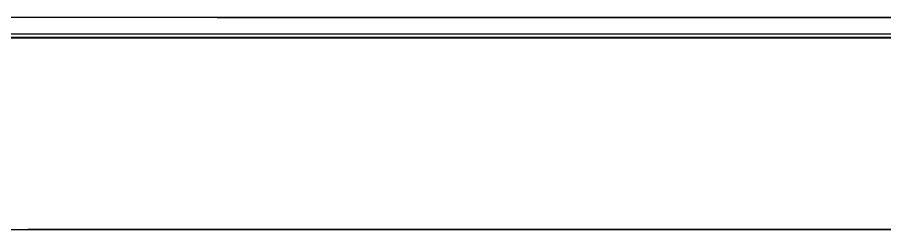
# Model space of a CAD drawing. Extents: x 16296660632 to 16296668616, y -37409619871 to -37409616241.
# Drawn here: x 16296666291.27 to 16296666311.73, y -37409617559.87 to -37409617554.87 of the extents above; entities that cross this region are included whole.
import ezdxf

# ---------------------------------------------------------------- set-up
doc = ezdxf.new("R2010")
doc.units = 0
doc.header["$LTSCALE"] = 10
doc.header["$MEASUREMENT"] = 0
doc.layers.get('0').update_dxf_attribs({"linetype": 'CONTINUOUS'})

msp = doc.modelspace()

# ---------------------------------------------------------------- linework, layer by layer
at = {"linetype": 'Continuous'}
for p, q in [((16296666335.447371, -37409617554.872681), (16296666289.617491, -37409617554.872681)), ((16296666335.84306, -37409617555.268356), (16296666289.2218, -37409617555.268356)), ((16296666335.78038, -37409617555.342552), (16296666289.28447, -37409617555.342552)), ((16296666335.765739, -37409617555.363373), (16296666289.29912, -37409617555.363373)), ((16296666289.298901, -37409617559.867561), (16296666335.765921, -37409617559.867561))]:
    msp.add_line(p, q, dxfattribs=at)
for points, start_tangent, end_tangent in [([(16296666295.98052, -37409617554.872719), (16296666301.89744, -37409617554.872681), (16296666314.1775, -37409617554.872681)], (1, -0.000005948), (0.999999995, -0.000103071)), ([(16296666291.719379, -37409617559.867561), (16296666291.17741, -37409617559.86927)], (-0.999996523, -0.002637033), (-0.999997427, -0.002268285)), ([(16296666332.319639, -37409617559.867561), (16296666332.124941, -37409617559.867561), (16296666331.84807, -37409617559.867561), (16296666331.571211, -37409617559.867561), (16296666331.29435, -37409617559.867561), (16296666331.017481, -37409617559.867561), (16296666330.74062, -37409617559.867561), (16296666330.46376, -37409617559.867561), (16296666330.186899, -37409617559.867561), (16296666329.91003, -37409617559.867561), (16296666329.633169, -37409617559.867561), (16296666329.35631, -37409617559.867561), (16296666329.079439, -37409617559.867561), (16296666328.80258, -37409617559.867561), (16296666328.525721, -37409617559.867561), (16296666328.248859, -37409617559.867561), (16296666327.971991, -37409617559.867561), (16296666327.695129, -37409617559.867561), (16296666327.41827, -37409617559.867561), (16296666327.141411, -37409617559.867561), (16296666326.86454, -37409617559.867561), (16296666326.587681, -37409617559.867561), (16296666326.31082, -37409617559.867561), (16296666326.03396, -37409617559.867561), (16296666325.75709, -37409617559.867561), (16296666325.48023, -37409617559.867561), (16296666325.203369, -37409617559.867561), (16296666324.92651, -37409617559.867561), (16296666324.649639, -37409617559.867561), (16296666324.37278, -37409617559.867561), (16296666324.095921, -37409617559.867561), (16296666323.81905, -37409617559.867561), (16296666323.542191, -37409617559.867561), (16296666323.265329, -37409617559.867561), (16296666322.98847, -37409617559.867561), (16296666322.711599, -37409617559.867561), (16296666321.945829, -37409617559.867561), (16296666320.692261, -37409617559.867561), (16296666319.37484, -37409617559.867561), (16296666317.99922, -37409617559.867561), (16296666316.571051, -37409617559.867561), (16296666315.095961, -37409617559.867561), (16296666313.57959, -37409617559.867561), (16296666312.027599, -37409617559.867561), (16296666310.44561, -37409617559.867561), (16296666308.839279, -37409617559.867561), (16296666307.214239, -37409617559.867561), (16296666305.57613, -37409617559.867561), (16296666303.930611, -37409617559.867561), (16296666302.28301, -37409617559.867561), (16296666300.639339, -37409617559.867561), (16296666299.01561, -37409617559.867561), (16296666297.426781, -37409617559.867561), (16296666295.887791, -37409617559.867561), (16296666294.41358, -37409617559.867561), (16296666293.01911, -37409617559.867561), (16296666291.719379, -37409617559.867561)], (-1, 0), (-0.999996523, -0.002637033))]:
    msp.add_spline(points, degree=3, dxfattribs=dict(at, start_tangent=start_tangent, end_tangent=end_tangent))

doc.saveas('drawing.dxf')
